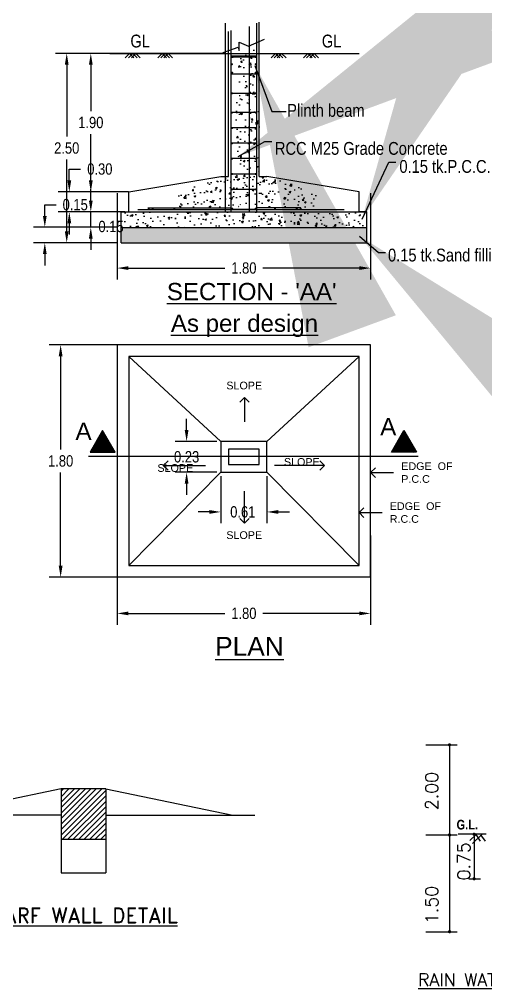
# Model space of a CAD drawing. Header units: metres. Extents: x 826 to 1433, y -826 to -586.
# Drawn here: x 1296.88 to 1304.3, y -790.12 to -774.71 of the extents above; entities that cross this region are included whole.
import ezdxf

# ---------------------------------------------------------------- set-up
doc = ezdxf.new("R2010")
doc.units = ezdxf.units.M
doc.styles.add('ar', font='arial.ttf')
doc.styles.add('R1', font='swisscb.ttf')
doc.styles.add('ROMAND', font='ROMAND.SHX')
doc.styles.get("Standard").update_dxf_attribs({"font": 'swissck.ttf'})
doc.dimstyles.new('mohan', dxfattribs={"dimtxt": 9, "dimasz": 4.5, "dimexe": 4.5, "dimexo": 9, "dimgap": 0.0625, "dimtad": 0, "dimdec": 4, "dimzin": 0, "dimdsep": 46, "dimlunit": 4, "dimtxsty": 'Standard', "dimblk": 'ARCHTICK', "dimcen": 0.09, "dimclrd": 9, "dimclre": 9, "dimclrt": 7, "dimadec": 0, "dimazin": 0, "dimtfac": 1, "dimtdec": 4, "dimtix": 1, "dimtofl": 0, "dimtmove": 2, "dimatfit": 0, "dimfxl": 0, "dimtolj": 1, "dimtzin": 0, "dimlwd": -1, "dimarcsym": 0})
doc.dimstyles.get("Standard").update_dxf_attribs({"dimtxt": 0.18, "dimasz": 0.18, "dimexe": 0.18, "dimexo": 0.0625, "dimgap": 0.09, "dimtad": 0, "dimtih": 1, "dimtoh": 1, "dimdec": 4, "dimzin": 0, "dimdsep": 46, "dimtxsty": 'Standard', "dimcen": 0.09, "dimadec": 0, "dimazin": 0, "dimtfac": 1, "dimtdec": 4, "dimtofl": 0, "dimtmove": 0, "dimatfit": 3, "dimfxl": 0, "dimtolj": 1, "dimtzin": 0, "dimarcsym": 0})

# ---------------------------------------------------------------- blocks, each defined once
blk = doc.blocks.new('_ArchTick')
at = {"color": 0, "lineweight": 0, "const_width": 0.15}
blk.add_lwpolyline([(-0.5, -0.5), (0.5, 0.5)], dxfattribs=at)
blk = doc.blocks.new('6')
at = {"linetype": 'ByBlock', "lineweight": -2}
for p, q in [((0, 0), (-1.5, 0)), ((0, 0), (-0.75, 0.75)), ((-0.75, -0.75), (0, 0))]:
    blk.add_line(p, q, dxfattribs=at)
blk = doc.blocks.new('*D319')
at = {"color": 0, "lineweight": -2}
for p, q in [((1298.432, -782.779), (1298.432, -784.338)), ((1302.465, -782.922), (1302.465, -784.338)), ((1298.612, -784.158), (1300.147, -784.158)), ((1302.285, -784.158), (1300.751, -784.158))]:
    blk.add_line(p, q, dxfattribs=at)
at = {"color": 0}
for points in [[(1298.612, -784.128), (1298.612, -784.188), (1298.432, -784.158)], [(1302.285, -784.128), (1302.285, -784.188), (1302.465, -784.158)]]:
    blk.add_solid(points, dxfattribs=at)
at = {"layer": 'DEFPOINTS', "color": 0}
for p in [(1298.432, -782.717), (1302.465, -782.86), (1302.465, -784.158)]:
    blk.add_point(p, dxfattribs=at)
at = {"color": 0, "insert": (1300.449, -784.158), "char_height": 0.18, "attachment_point": 5}
blk.add_mtext('\\A1;1.80', dxfattribs=at)
blk = doc.blocks.new('*D320')
at = {"color": 0, "lineweight": -2}
for p, q in [((1298.953, -779.889), (1297.353, -779.889)), ((1297.533, -780.069), (1297.533, -781.553)), ((1297.533, -783.401), (1297.533, -781.917)), ((1298.921, -783.581), (1297.353, -783.581))]:
    blk.add_line(p, q, dxfattribs=at)
at = {"color": 0}
for points in [[(1297.503, -780.069), (1297.563, -780.069), (1297.533, -779.889)], [(1297.503, -783.401), (1297.563, -783.401), (1297.533, -783.581)]]:
    blk.add_solid(points, dxfattribs=at)
at = {"layer": 'DEFPOINTS', "color": 0}
for p in [(1297.533, -779.889), (1299.015, -779.889), (1298.984, -783.581)]:
    blk.add_point(p, dxfattribs=at)
at = {"color": 0, "insert": (1297.533, -781.735), "char_height": 0.18, "attachment_point": 5}
blk.add_mtext('\\A1;1.80', dxfattribs=at)
blk = doc.blocks.new('*D326')
at = {"color": 0, "lineweight": -2}
for p, q in [((1300.082, -781.977), (1300.082, -782.725)), ((1300.816, -781.977), (1300.816, -782.725)), ((1299.902, -782.545), (1299.722, -782.545)), ((1300.996, -782.545), (1301.176, -782.545))]:
    blk.add_line(p, q, dxfattribs=at)
at = {"color": 0}
for points in [[(1299.902, -782.515), (1299.902, -782.575), (1300.082, -782.545)], [(1300.996, -782.515), (1300.996, -782.575), (1300.816, -782.545)]]:
    blk.add_solid(points, dxfattribs=at)
at = {"layer": 'DEFPOINTS', "color": 0}
for p in [(1300.082, -781.915), (1300.816, -781.915), (1300.816, -782.545)]:
    blk.add_point(p, dxfattribs=at)
at = {"color": 0, "insert": (1300.432, -782.545), "char_height": 0.18, "attachment_point": 5}
blk.add_mtext('\\A1;0.61', dxfattribs=at)
blk = doc.blocks.new('*D327')
at = {"color": 0, "lineweight": -2}
for p, q in [((1299.538, -781.243), (1299.538, -781.063)), ((1300.02, -781.423), (1299.358, -781.423)), ((1300.02, -781.915), (1299.358, -781.915)), ((1299.538, -782.095), (1299.538, -782.275))]:
    blk.add_line(p, q, dxfattribs=at)
at = {"color": 0}
for points in [[(1299.508, -781.243), (1299.568, -781.243), (1299.538, -781.423)], [(1299.508, -782.095), (1299.568, -782.095), (1299.538, -781.915)]]:
    blk.add_solid(points, dxfattribs=at)
at = {"layer": 'DEFPOINTS', "color": 0}
for p in [(1299.538, -781.423), (1300.082, -781.423), (1300.082, -781.915)]:
    blk.add_point(p, dxfattribs=at)
at = {"color": 0, "insert": (1299.538, -781.669), "char_height": 0.18, "attachment_point": 5}
blk.add_mtext('\\A1;0.23', dxfattribs=at)
blk = doc.blocks.new('*D321')
at = {"color": 0, "lineweight": -2}
for p, q in [((1298.432, -777.478), (1298.432, -778.848)), ((1302.465, -777.478), (1302.465, -778.848)), ((1298.612, -778.668), (1300.147, -778.668)), ((1302.285, -778.668), (1300.751, -778.668))]:
    blk.add_line(p, q, dxfattribs=at)
at = {"color": 0}
for points in [[(1298.612, -778.638), (1298.612, -778.698), (1298.432, -778.668)], [(1302.285, -778.638), (1302.285, -778.698), (1302.465, -778.668)]]:
    blk.add_solid(points, dxfattribs=at)
at = {"layer": 'DEFPOINTS', "color": 0}
for p in [(1298.432, -777.416), (1302.465, -777.416), (1302.465, -778.668)]:
    blk.add_point(p, dxfattribs=at)
at = {"color": 0, "insert": (1300.449, -778.668), "char_height": 0.18, "attachment_point": 5}
blk.add_mtext('\\A1;1.80', dxfattribs=at)
blk = doc.blocks.new('*D328')
at = {"color": 0, "lineweight": -2}
for p, q in [((1297.281, -777.84), (1297.281, -777.66)), ((1297.281, -777.66), (1297.461, -777.66)), ((1298.432, -778.02), (1297.101, -778.02)), ((1298.432, -778.265), (1297.101, -778.265)), ((1297.281, -778.445), (1297.281, -778.625))]:
    blk.add_line(p, q, dxfattribs=at)
at = {"color": 0}
for points in [[(1297.251, -777.84), (1297.311, -777.84), (1297.281, -778.02)], [(1297.251, -778.445), (1297.311, -778.445), (1297.281, -778.265)]]:
    blk.add_solid(points, dxfattribs=at)
at = {"layer": 'DEFPOINTS', "color": 0}
for p in [(1297.281, -778.02), (1298.494, -778.02), (1298.494, -778.265)]:
    blk.add_point(p, dxfattribs=at)
at = {"color": 0, "insert": (1297.765, -777.66), "char_height": 0.18, "attachment_point": 5}
blk.add_mtext('\\A1;0.15', dxfattribs=at)
blk = doc.blocks.new('*D329')
at = {"color": 0, "lineweight": -2}
for p, q in [((1298.013, -777.596), (1298.013, -777.416)), ((1298.432, -777.776), (1297.833, -777.776)), ((1298.013, -778.02), (1298.013, -777.776)), ((1298.432, -778.02), (1297.833, -778.02)), ((1298.013, -778.2), (1298.013, -778.38))]:
    blk.add_line(p, q, dxfattribs=at)
at = {"color": 0}
for points in [[(1297.983, -777.596), (1298.043, -777.596), (1298.013, -777.776)], [(1297.983, -778.2), (1298.043, -778.2), (1298.013, -778.02)]]:
    blk.add_solid(points, dxfattribs=at)
at = {"layer": 'DEFPOINTS', "color": 0}
for p in [(1298.013, -777.776), (1298.494, -777.776), (1298.494, -778.02)]:
    blk.add_point(p, dxfattribs=at)
at = {"color": 0, "insert": (1298.335, -778.008), "char_height": 0.18, "attachment_point": 5}
blk.add_mtext('\\A1;0.15', dxfattribs=at)
blk = doc.blocks.new('*D330')
at = {"color": 0, "lineweight": -2}
for p, q in [((1297.671, -777.274), (1297.671, -777.094)), ((1297.671, -777.094), (1297.851, -777.094)), ((1298.554, -777.454), (1297.491, -777.454)), ((1298.554, -777.776), (1297.491, -777.776)), ((1297.671, -777.956), (1297.671, -778.136))]:
    blk.add_line(p, q, dxfattribs=at)
at = {"color": 0}
for points in [[(1297.641, -777.274), (1297.701, -777.274), (1297.671, -777.454)], [(1297.641, -777.956), (1297.701, -777.956), (1297.671, -777.776)]]:
    blk.add_solid(points, dxfattribs=at)
at = {"layer": 'DEFPOINTS', "color": 0}
for p in [(1297.671, -777.454), (1298.616, -777.454), (1298.616, -777.776)]:
    blk.add_point(p, dxfattribs=at)
at = {"color": 0, "insert": (1298.157, -777.094), "char_height": 0.18, "attachment_point": 5}
blk.add_mtext('\\A1;0.30', dxfattribs=at)
blk = doc.blocks.new('*D322')
at = {"color": 0, "lineweight": -2}
for p, q in [((1298.626, -775.255), (1297.833, -775.255)), ((1298.013, -775.435), (1298.013, -776.172)), ((1298.013, -777.274), (1298.013, -776.537)), ((1298.612, -777.454), (1297.833, -777.454))]:
    blk.add_line(p, q, dxfattribs=at)
at = {"color": 0}
for points in [[(1297.983, -775.435), (1298.043, -775.435), (1298.013, -775.255)], [(1297.983, -777.274), (1298.043, -777.274), (1298.013, -777.454)]]:
    blk.add_solid(points, dxfattribs=at)
at = {"layer": 'DEFPOINTS', "color": 0}
for p in [(1298.013, -775.255), (1298.689, -775.255), (1298.674, -777.454)]:
    blk.add_point(p, dxfattribs=at)
at = {"color": 0, "insert": (1298.013, -776.354), "char_height": 0.18, "attachment_point": 5}
blk.add_mtext('\\A1;1.90', dxfattribs=at)
blk = doc.blocks.new('*D323')
at = {"color": 0, "lineweight": -2}
for p, q in [((1300.143, -775.255), (1297.45, -775.255)), ((1297.63, -775.435), (1297.63, -776.577)), ((1297.63, -778.085), (1297.63, -776.942)), ((1298.432, -778.265), (1297.45, -778.265))]:
    blk.add_line(p, q, dxfattribs=at)
at = {"color": 0}
for points in [[(1297.6, -775.435), (1297.66, -775.435), (1297.63, -775.255)], [(1297.6, -778.085), (1297.66, -778.085), (1297.63, -778.265)]]:
    blk.add_solid(points, dxfattribs=at)
at = {"layer": 'DEFPOINTS', "color": 0}
for p in [(1297.63, -775.255), (1300.205, -775.255), (1298.494, -778.265)]:
    blk.add_point(p, dxfattribs=at)
at = {"color": 0, "insert": (1297.63, -776.76), "char_height": 0.18, "attachment_point": 5}
blk.add_mtext('\\A1;2.50', dxfattribs=at)

msp = doc.modelspace()

# ---------------------------------------------------------------- hatches: boundary and pattern name
h = msp.add_hatch()
h.set_pattern_fill('AR-CONC', scale=0.040737, style=0)
h.set_pattern_definition([(50, (661.67448, -278.46019), (0.29218684, -0.025563036), [0.03055239, -0.33607629]), (355, (661.67448, -278.4602), (-0.05652246, 0.3064169), [0.02444191, -0.26886103]), (100.4514, (661.69883, -278.46232), (0.23566459, 0.28085368), [0.02596554, -0.2856209]), (46.1842, (661.67448, -278.3787), (0.43475686, -0.06742669), [0.04582859, -0.50411444]), (96.6356, (661.7107, -278.38433), (0.38074906, 0.39682172), [0.0389483, -0.42843128]), (351.1842, (661.6745, -278.3787), (0.38074875, 0.39682202), [0.03666287, -0.40329155]), (21, (661.71521, -278.39908), (0.24315916, -0.164012925), [0.03055239, -0.33607629]), (326, (661.7152, -278.39908), (0.0991182, 0.29540089), [0.02444191, -0.26886103]), (71.4514, (661.73548, -278.41275), (0.34227746, 0.1313877), [0.02596554, -0.2856209]), (37.5, (661.67448, -278.46019), (0.004953502, 0.135609371), [0, -0.26560211, 0, -0.272934684, 0, -0.269879445]), (7.5, (661.67448, -278.46019), (0.107165375, 0.160669606), [0, -0.155613506, 0, -0.259491632, 0, -0.102859713]), (327.5, (661.58364, -278.46019), (0.217460683, -0.00918807), [0, -0.1018413, 0, -0.317744856, 0, -0.421622982]), (317.5, (661.5429, -278.46019), (0.23756975, 0.040779286), [0, -0.13239369, 0, -0.211015174, 0, -0.29941342])])
h.paths.add_polyline_path([(1300.36795, -776.0285), (1300.32721, -776.0285), (1300.32721, -777.20986), (1300.205, -777.20986), (1299.41064, -777.45427), (1299.41064, -777.69869), (1300.36795, -777.69869)])
h.paths.add_polyline_path([(1300.02446, -777.64463, -1), (1300.00813, -777.64463, -1)], flags=16)
h.paths.add_polyline_path([(1299.67649, -777.64538, -1), (1299.66017, -777.64538, -1)], flags=16)
h.paths.add_polyline_path([(1299.61292, -777.64538, -1), (1299.59659, -777.64538, -1)], flags=16)
h.paths.add_polyline_path([(1300.36795, -777.41705), (1300.37541, -777.41705, -1), (1300.39173, -777.41705), (1300.62932, -777.41705, -1), (1300.64564, -777.41705), (1300.6531, -777.41705), (1300.6531, -777.17263), (1300.64564, -777.17263, -1), (1300.62932, -777.17263), (1300.39173, -777.17263, -1), (1300.37541, -777.17263), (1300.36795, -777.17263)])
h.paths.add_polyline_path([(1300.6531, -777.69869), (1301.61041, -777.69869), (1301.61041, -777.45427), (1300.81605, -777.20986), (1300.69384, -777.20986), (1300.69384, -776.0285), (1300.6531, -776.0285)])
h.paths.add_polyline_path([(1301.01292, -777.64463, -1), (1300.99659, -777.64463, -1)], flags=16)
h.paths.add_polyline_path([(1301.36088, -777.64538, -1), (1301.34456, -777.64538, -1)], flags=16)
h.paths.add_polyline_path([(1301.42446, -777.64538, -1), (1301.40813, -777.64538, -1)], flags=16)
h.paths.add_polyline_path([(1300.6531, -777.66147), (1300.6531, -777.41705), (1300.64564, -777.41705, -1), (1300.62932, -777.41705), (1300.39173, -777.41705, -1), (1300.37541, -777.41705), (1300.36795, -777.41705), (1300.36795, -777.66147)])
h.paths.add_polyline_path([(1300.39173, -776.92821, -1), (1300.37541, -776.92821), (1300.36795, -776.92821), (1300.36795, -777.17263), (1300.37541, -777.17263, -1), (1300.39173, -777.17263), (1300.62932, -777.17263, -1), (1300.64564, -777.17263), (1300.6531, -777.17263), (1300.6531, -776.92821), (1300.64564, -776.92821, -1), (1300.62932, -776.92821)])
h.paths.add_polyline_path([(1300.39173, -776.68379, -1), (1300.37541, -776.68379), (1300.36795, -776.68379), (1300.36795, -776.92821), (1300.37541, -776.92821, -1), (1300.39173, -776.92821), (1300.62932, -776.92821, -1), (1300.64564, -776.92821), (1300.6531, -776.92821), (1300.6531, -776.68379), (1300.64564, -776.68379, -1), (1300.62932, -776.68379)])
h.paths.add_polyline_path([(1300.39173, -776.43937, -1), (1300.37541, -776.43937), (1300.36795, -776.43937), (1300.36795, -776.68379), (1300.37541, -776.68379, -1), (1300.39173, -776.68379), (1300.62932, -776.68379, -1), (1300.64564, -776.68379), (1300.6531, -776.68379), (1300.6531, -776.43937), (1300.64564, -776.43937, -1), (1300.62932, -776.43937)])
h.paths.add_polyline_path([(1300.62932, -776.43937, -1), (1300.64564, -776.43937), (1300.6531, -776.43937), (1300.6531, -776.19495), (1300.64564, -776.19495, -1), (1300.62932, -776.19495), (1300.39173, -776.19495, -1), (1300.37541, -776.19495), (1300.36795, -776.19495), (1300.36795, -776.43937), (1300.37541, -776.43937, -1), (1300.39173, -776.43937)])
h.paths.add_polyline_path([(1300.36795, -776.0285), (1300.36795, -776.19495), (1300.37541, -776.19495, -1), (1300.39173, -776.19495), (1300.62932, -776.19495, -1), (1300.64564, -776.19495), (1300.6531, -776.19495), (1300.6531, -776.0285)])
h.paths.add_polyline_path([(1300.6531, -775.98776), (1300.6531, -775.7026), (1300.36795, -775.7026), (1300.36795, -775.98776)])
h.paths.add_polyline_path([(1300.39347, -775.96901, -1), (1300.37715, -775.96901, -1)], flags=16)
h.paths.add_polyline_path([(1300.6439, -775.96901, -1), (1300.62758, -775.96901, -1)], flags=16)
h.paths.add_polyline_path([(1300.37671, -775.72055, -1), (1300.39303, -775.72055, -1)], flags=16)
h.paths.add_polyline_path([(1300.62802, -775.72055, -1), (1300.64434, -775.72055, -1)], flags=16)
h.paths.add_polyline_path([(1300.6531, -775.66187), (1300.6531, -775.41829), (1300.64564, -775.41829, -1), (1300.62932, -775.41829), (1300.39173, -775.41829, -1), (1300.37541, -775.41829), (1300.36795, -775.41829), (1300.36795, -775.66187)])
h.paths.add_polyline_path([(1300.49182, -775.3127), (1300.47144, -775.25877), (1300.36795, -775.29788), (1300.36795, -775.41829), (1300.37541, -775.41829, -1), (1300.39173, -775.41829), (1300.62932, -775.41829, -1), (1300.64564, -775.41829), (1300.6531, -775.41829), (1300.6531, -775.18329), (1300.5141, -775.24265), (1300.49182, -775.17887)])
h.paths.add_polyline_path([(1300.11183, -776.95494), (1300.42038, -776.95494), (1300.42038, -777.23308), (1300.11183, -777.23308)], flags=9)
h = msp.add_hatch()
h.set_pattern_fill('AR-CONC', scale=0.040737, style=0)
h.set_pattern_definition([(50, (1299.22732, -782.2882), (0.292187, -0.025563), [0.030552, -0.336076]), (355, (1299.22732, -782.2882), (-0.056522, 0.306417), [0.024442, -0.268861]), (100.4514, (1299.25167, -782.29034), (0.235665, 0.280854), [0.025966, -0.285621]), (46.184, (1299.22732, -782.20673), (0.434757, -0.067427), [0.04583, -0.504114]), (96.636, (1299.26355, -782.21235), (0.38075, 0.396822), [0.038948, -0.42843]), (351.184, (1299.22732, -782.20673), (0.38075, 0.396822), [0.036663, -0.40329]), (21, (1299.26806, -782.2271), (0.243159, -0.164013), [0.030552, -0.336076]), (326, (1299.26806, -782.2271), (0.099118, 0.295401), [0.024442, -0.268861]), (71.4514, (1299.28832, -782.24077), (0.342277, 0.131388), [0.025966, -0.285621]), (37.5, (1299.22732, -782.28821), (0.0049535, 0.1356094), [0, -0.265602, 0, -0.2729347, 0, -0.2698794]), (7.5, (1299.22732, -782.28821), (0.1071654, 0.1606696), [0, -0.1556135, 0, -0.2594916, 0, -0.1028597]), (327.5, (1299.13648, -782.28821), (0.2174607, -0.009188), [0, -0.1018413, 0, -0.317745, 0, -0.421623]), (317.5, (1299.09575, -782.2882), (0.23757, 0.040779), [0, -0.132394, 0, -0.211015, 0, -0.2994134])])
h.paths.add_polyline_path([(1298.49407, -777.7758), (1298.49407, -778.02022), (1302.40477, -778.02022), (1302.40477, -777.7758), (1302.28256, -777.7758)])
at = {"ltscale": 7}
h = msp.add_hatch(dxfattribs=at)
h.set_pattern_fill('AR-SAND', scale=0.040737, style=0)
h.set_pattern_definition([(37.5, (1299.227324, -782.36968), (-0.0025661, 0.0784921), [0, -0.0619195, 0, -0.0692521, 0, -0.06619685]), (7.5, (1299.22732, -782.36968), (0.0720945, 0.1149644), [0, -0.03340395, 0, -0.055809, 0, -0.0213867]), (327.5, (1299.17722, -782.36968), (0.1268593, 0.0002305), [0, -0.02036826, 0, -0.0733257, 0, -0.0957308]), (317.5, (1299.17722, -782.36968), (0.1224591, 0.0357534), [0, -0.0101841, 0, -0.0480691, 0, -0.0549943])])
h.paths.add_polyline_path([(1298.49407, -778.02022), (1298.49407, -778.26464), (1302.40477, -778.26464), (1302.40477, -778.02022)])
h = msp.add_hatch()
h.set_pattern_fill('ANSI31', scale=0.492252, style=0)
h.set_pattern_definition([(45, (157.03946, -973.328315), (-0.043509341, 0.043509341), [])])
h.paths.add_polyline_path([(1298.25153, -787.74992), (1298.25153, -786.94928), (1297.54269, -786.94928), (1297.54269, -787.74992)])

# ---------------------------------------------------------------- linework, layer by layer
at = {"color": 7, "linetype": 'ByBlock', "ltscale": 7}
for p, q in [((1300.69384, -777.20986), (1300.69384, -774.75853)), ((1300.1545, -777.7758), (1300.1545, -774.77447)), ((1300.205, -777.20986), (1300.205, -774.90591)), ((1300.24574, -775.62113), (1300.24574, -774.89052)), ((1300.53778, -777.7758), (1300.53778, -774.82517)), ((1300.6531, -775.62113), (1300.6531, -774.77593)), ((1298.31412, -775.2545), (1302.28256, -775.2545)), ((1300.24574, -775.29524), (1300.6531, -775.29524)), ((1300.24574, -775.58039), (1300.6531, -775.58039)), ((1300.24574, -777.7758), (1300.24574, -775.62113)), ((1300.6531, -777.7758), (1300.6531, -775.62113)), ((1298.61628, -777.45427), (1300.08279, -777.20986)), ((1300.08279, -777.20986), (1300.205, -777.20986)), ((1300.69384, -777.20986), (1300.81605, -777.20986)), ((1302.28256, -777.45427), (1300.81605, -777.20986)), ((1298.61628, -777.7758), (1298.61628, -777.45427)), ((1302.28256, -777.7758), (1302.28256, -777.45427)), ((1298.49407, -777.7758), (1302.40477, -777.7758)), ((1298.49407, -778.26464), (1298.49407, -777.7758)), ((1298.49407, -777.7758), (1298.61628, -777.7758)), ((1302.40477, -777.7758), (1302.28256, -777.7758)), ((1302.40477, -778.26464), (1302.40477, -777.7758)), ((1298.49407, -778.02022), (1302.40477, -778.02022)), ((1298.49407, -778.26464), (1302.40477, -778.26464))]:
    msp.add_line(p, q, dxfattribs=at)
at = {"color": 7}
for p, q in [((1298.56128, -775.32406), (1298.63084, -775.2545)), ((1298.61047, -775.32406), (1298.68002, -775.2545)), ((1298.70039, -775.32406), (1298.63084, -775.2545)), ((1298.65965, -775.32406), (1298.72921, -775.2545)), ((1298.74958, -775.32406), (1298.68002, -775.2545)), ((1298.79876, -775.32406), (1298.72921, -775.2545)), ((1299.07785, -775.32406), (1299.14741, -775.2545)), ((1299.12704, -775.32406), (1299.19659, -775.2545)), ((1299.21696, -775.32406), (1299.14741, -775.2545)), ((1299.17622, -775.32406), (1299.24577, -775.2545)), ((1299.26615, -775.32406), (1299.19659, -775.2545)), ((1299.31533, -775.32406), (1299.24577, -775.2545)), ((1300.65997, -775.31318), (1300.2526, -775.31318)), ((1300.88237, -775.32406), (1300.95193, -775.2545)), ((1300.93155, -775.32406), (1301.00111, -775.2545)), ((1301.02148, -775.32406), (1300.95193, -775.2545)), ((1300.98074, -775.32406), (1301.05029, -775.2545)), ((1301.07066, -775.32406), (1301.00111, -775.2545)), ((1301.11985, -775.32406), (1301.05029, -775.2545)), ((1301.39894, -775.32406), (1301.46849, -775.2545)), ((1301.44812, -775.32406), (1301.51768, -775.2545)), ((1301.53805, -775.32406), (1301.46849, -775.2545)), ((1301.4973, -775.32406), (1301.56686, -775.2545)), ((1301.58723, -775.32406), (1301.51768, -775.2545)), ((1301.63642, -775.32406), (1301.56686, -775.2545)), ((1300.6531, -775.89032), (1300.24574, -775.89032)), ((1300.6531, -776.19495), (1300.24574, -776.19495)), ((1300.6531, -776.43937), (1300.24574, -776.43937)), ((1300.6531, -776.68379), (1300.24574, -776.68379)), ((1300.6531, -776.92821), (1300.24574, -776.92821)), ((1300.6531, -777.17263), (1300.24574, -777.17263)), ((1300.6531, -777.17263), (1300.24574, -777.17263)), ((1300.6531, -777.41705), (1300.24574, -777.41705)), ((1298.76327, -777.73858), (1302.04599, -777.73858)), ((1298.92078, -777.7103), (1300.205, -777.7103)), ((1298.92078, -777.7103), (1300.24574, -777.7103)), ((1298.92722, -777.73858), (1302.02756, -777.73858)), ((1300.6531, -777.73858), (1300.24574, -777.73858)), ((1301.35519, -777.7103), (1300.6531, -777.7103)), ((1301.35519, -777.7103), (1300.7742, -777.7103)), ((1302.46537, -779.88854), (1298.43246, -779.88854)), ((1298.43246, -779.88854), (1298.43246, -783.58129)), ((1302.46537, -783.58129), (1302.46537, -779.88854)), ((1302.28206, -780.07185), (1298.61577, -780.07185)), ((1298.61577, -780.07185), (1298.61577, -783.39798)), ((1298.61577, -780.07185), (1300.08229, -781.42311)), ((1300.81554, -781.42311), (1302.28206, -780.07185)), ((1302.28206, -783.39798), (1302.28206, -780.07185)), ((1300.81554, -781.42311), (1300.08229, -781.42311)), ((1300.08229, -781.42311), (1300.08229, -781.91474)), ((1300.69333, -781.54532), (1300.2045, -781.54532)), ((1300.2045, -781.54532), (1300.2045, -781.79253)), ((1300.69333, -781.79253), (1300.69333, -781.54532)), ((1300.81554, -781.91474), (1300.81554, -781.42311)), ((1300.2045, -781.79253), (1300.69333, -781.79253)), ((1300.08229, -781.91474), (1298.61577, -783.39798)), ((1300.08229, -781.91474), (1300.81554, -781.91474)), ((1300.81554, -781.91474), (1302.28206, -783.39798)), ((1298.61577, -783.39798), (1302.28206, -783.39798)), ((1302.46537, -783.58129), (1298.43246, -783.58129)), ((1303.34673, -786.24813), (1303.84469, -786.24813)), ((1303.72204, -786.24813), (1303.72204, -789.21844)), ((1297.54269, -786.94928), (1295.52205, -787.36634)), ((1297.54269, -786.94928), (1297.54269, -788.28156)), ((1298.25153, -786.94928), (1297.54269, -786.94928)), ((1298.25153, -786.94928), (1298.25153, -788.28156)), ((1298.25153, -786.94928), (1300.27218, -787.36634)), ((1297.54269, -787.36634), (1295.19963, -787.36634)), ((1298.25153, -787.36634), (1300.62243, -787.36634)), ((1303.34673, -787.67997), (1303.84469, -787.67997)), ((1304.30584, -787.6699), (1303.85969, -787.6699)), ((1304.14773, -787.67561), (1304.0453, -787.771)), ((1304.23638, -787.67561), (1304.08647, -787.81521)), ((1304.11304, -787.6699), (1304.11304, -788.37635)), ((1304.13883, -787.67561), (1304.20894, -787.7781)), ((1304.21735, -787.67842), (1304.28746, -787.78091)), ((1297.54269, -787.74992), (1298.25153, -787.74992)), ((1297.54269, -788.28156), (1298.25153, -788.28156)), ((1304.0273, -788.37635), (1304.21305, -788.37635)), ((1303.34673, -789.21844), (1303.84469, -789.21844))]:
    msp.add_line(p, q, dxfattribs=at)
at = {"color": 7, "ltscale": 0.1}
for p, q in [((1298.20035, -781.25158), (1298.00133, -781.59629)), ((1298.00544, -781.59629), (1298.25518, -781.34655)), ((1298.02523, -781.55489), (1298.24727, -781.33286)), ((1298.02704, -781.59629), (1298.26308, -781.36025)), ((1298.04865, -781.59629), (1298.27099, -781.37394)), ((1298.05474, -781.50378), (1298.23936, -781.31916)), ((1298.07025, -781.59629), (1298.2789, -781.38764)), ((1298.08425, -781.45266), (1298.23145, -781.30546)), ((1298.11376, -781.40155), (1298.22355, -781.29177)), ((1298.14328, -781.35043), (1298.21564, -781.27807)), ((1298.17279, -781.29932), (1298.20773, -781.26437)), ((1298.39846, -781.59629), (1298.20035, -781.25158)), ((1302.7974, -781.59629), (1302.99642, -781.25158)), ((1302.80428, -781.59629), (1303.05226, -781.34831)), ((1302.81752, -781.56144), (1303.04435, -781.33461)), ((1302.82588, -781.59629), (1303.06017, -781.362)), ((1302.84703, -781.51033), (1303.03645, -781.32091)), ((1302.84749, -781.59629), (1303.06808, -781.3757)), ((1302.86909, -781.59629), (1303.07599, -781.38939)), ((1302.87654, -781.45921), (1303.02854, -781.30722)), ((1302.90606, -781.4081), (1303.02063, -781.29352)), ((1302.93557, -781.35698), (1303.01272, -781.27982)), ((1302.96508, -781.30587), (1303.00482, -781.26613)), ((1302.99459, -781.25475), (1302.99691, -781.25243)), ((1302.99642, -781.25158), (1303.19544, -781.59629)), ((1298.09185, -781.59629), (1298.28681, -781.40134)), ((1298.11346, -781.59629), (1298.29471, -781.41503)), ((1298.13506, -781.59629), (1298.30262, -781.42873)), ((1298.15667, -781.59629), (1298.31053, -781.44243)), ((1298.17827, -781.59629), (1298.31844, -781.45612)), ((1298.19987, -781.59629), (1298.32634, -781.46982)), ((1298.22148, -781.59629), (1298.33425, -781.48351)), ((1298.24308, -781.59629), (1298.34216, -781.49721)), ((1298.26468, -781.59629), (1298.35007, -781.51091)), ((1298.28629, -781.59629), (1298.35797, -781.5246)), ((1298.30789, -781.59629), (1298.36588, -781.5383)), ((1298.3295, -781.59629), (1298.37379, -781.552)), ((1302.89069, -781.59629), (1303.08389, -781.40309)), ((1302.9123, -781.59629), (1303.0918, -781.41679)), ((1302.9339, -781.59629), (1303.09971, -781.43048)), ((1302.95551, -781.59629), (1303.10762, -781.44418)), ((1302.97711, -781.59629), (1303.11552, -781.45788)), ((1302.99871, -781.59629), (1303.12343, -781.47157)), ((1303.02032, -781.59629), (1303.13134, -781.48527)), ((1303.04192, -781.59629), (1303.13925, -781.49897)), ((1303.06353, -781.59629), (1303.14715, -781.51266)), ((1303.08513, -781.59629), (1303.15506, -781.52636)), ((1303.10673, -781.59629), (1303.16297, -781.54005)), ((1303.12342, -781.59629), (1303.16908, -781.55063)), ((1298.00133, -781.59629), (1298.39846, -781.59629)), ((1298.3511, -781.59629), (1298.3817, -781.56569)), ((1298.3727, -781.59629), (1298.3896, -781.57939)), ((1298.39431, -781.59629), (1298.39751, -781.59308)), ((1303.19544, -781.59629), (1302.7974, -781.59629)), ((1303.14743, -781.59629), (1303.17786, -781.56585)), ((1303.17143, -781.59629), (1303.18665, -781.58107))]:
    msp.add_line(p, q, dxfattribs=at)
at = {"color": 7, "ltscale": 2}
msp.add_line((1297.97489, -781.65739), (1303.22188, -781.65739), dxfattribs=at)
at = {"color": 7, "linetype": 'ByBlock', "ltscale": 7}
msp.add_lwpolyline([(1300.12202, -775.24212), (1300.35609, -775.15367), (1300.37647, -775.20759), (1300.37647, -775.07376), (1300.52097, -775.13754), (1300.77673, -775.02833)], dxfattribs=at)
at = {"color": 7}
for points, const_width in [([(1300.27082, -775.31318, -1), (1300.2545, -775.31318, -1)], 0.01633), ([(1300.27639, -775.31318, -1), (1300.26006, -775.31318, -1)], 0.01633), ([(1300.62802, -775.31318, 1), (1300.64434, -775.31318, 1)], 0.01633), ([(1300.63618, -775.31318, 1), (1300.65251, -775.31318, 1)], 0.01633), ([(1300.26875, -775.4264, -1), (1300.25242, -775.4264, -1)], 0.01633), ([(1300.63009, -775.4264, 1), (1300.64642, -775.4264, 1)], 0.01633), ([(1300.27126, -775.56165, -1), (1300.25494, -775.56165, -1)], 0.01633), ([(1300.62758, -775.56165, 1), (1300.6439, -775.56165, 1)], 0.01633), ([(1300.26952, -775.89032, -1), (1300.2532, -775.89032, -1)], 0.01633), ([(1300.62932, -775.89032, 1), (1300.64564, -775.89032, 1)], 0.01633), ([(1300.26952, -776.19495, -1), (1300.2532, -776.19495, -1)], 0.01633), ([(1300.62932, -776.19495, 1), (1300.64564, -776.19495, 1)], 0.01633), ([(1300.26952, -776.43937, -1), (1300.2532, -776.43937, -1)], 0.01633), ([(1300.62932, -776.43937, 1), (1300.64564, -776.43937, 1)], 0.01633), ([(1300.26952, -776.68379, -1), (1300.2532, -776.68379, -1)], 0.01633), ([(1300.62932, -776.68379, 1), (1300.64564, -776.68379, 1)], 0.01633), ([(1300.26952, -776.92821, -1), (1300.2532, -776.92821, -1)], 0.01633), ([(1300.62932, -776.92821, 1), (1300.64564, -776.92821, 1)], 0.01633), ([(1300.26952, -777.17263, -1), (1300.2532, -777.17263, -1)], 0.01633), ([(1300.62932, -777.17263, 1), (1300.64564, -777.17263, 1)], 0.01633), ([(1300.26952, -777.41705, -1), (1300.2532, -777.41705, -1)], 0.01633), ([(1300.62932, -777.41705, 1), (1300.64564, -777.41705, 1)], 0.01633), ([(1298.94077, -777.72249, -1), (1298.92444, -777.72249, -1)], 0.01633), ([(1298.94077, -777.72249, -1), (1298.92444, -777.72249, -1)], 0.01633), ([(1299.00434, -777.72249, -1), (1298.98801, -777.72249, -1)], 0.01633), ([(1299.00434, -777.72249, -1), (1298.98801, -777.72249, -1)], 0.01633), ([(1299.35231, -777.72174, -1), (1299.33598, -777.72174, -1)], 0.01633), ([(1300.27105, -777.72226, -1), (1300.25472, -777.72226, -1)], 0.01633), ([(1300.62816, -777.7226, 1), (1300.64449, -777.7226, 1)], 0.01633), ([(1300.93549, -777.72174, 1), (1300.95181, -777.72174, 1)], 0.01633), ([(1301.28345, -777.72249, 1), (1301.29978, -777.72249, 1)], 0.01633), ([(1301.28345, -777.72249, 1), (1301.29978, -777.72249, 1)], 0.01633), ([(1301.34702, -777.72249, 1), (1301.36335, -777.72249, 1)], 0.01633), ([(1301.34702, -777.72249, 1), (1301.36335, -777.72249, 1)], 0.01633), ([(1303.70922, -786.24813, 1), (1303.73486, -786.24813, 1)], 0.02564), ([(1303.70922, -787.67997, 1), (1303.73486, -787.67997, 1)], 0.02564), ([(1304.10022, -787.6699, 1), (1304.12586, -787.6699, 1)], 0.02564), ([(1304.10022, -788.37635, 1), (1304.12586, -788.37635, 1)], 0.02564), ([(1303.70922, -789.21844, 1), (1303.73486, -789.21844, 1)], 0.02564)]:
    msp.add_lwpolyline(points, format="xyb", close=True, dxfattribs=dict(at, const_width=const_width))
for points in [[(1300.45901, -780.82529), (1300.45901, -781.11447)], [(1299.26788, -781.80687), (1299.83787, -781.80687)], [(1301.62995, -781.80687), (1300.93775, -781.80687)], [(1302.56721, -781.9191), (1302.832, -781.9191)], [(1300.45901, -782.62308), (1300.45901, -782.21643)], [(1302.3839, -782.55465), (1302.64869, -782.55465)]]:
    msp.add_lwpolyline(points, dxfattribs=at)

# ---------------------------------------------------------------- block references
at = {"color": 7, "xscale": 0.1018413000001601, "yscale": 0.1018413000001601, "zscale": 0.1018413000001601}
for p, rotation in [((1300.45901, -780.72345), 90), ((1299.16604, -781.80687), 180), ((1302.46537, -781.9191), 180), ((1300.45901, -782.72492), 270), ((1302.28206, -782.55465), 180)]:
    msp.add_blockref('6', p, dxfattribs=dict(at, rotation=rotation))
msp.add_blockref('6', (1301.73179, -781.80687), dxfattribs=at)

# ---------------------------------------------------------------- texts
at = {"color": 7, "ltscale": 7}
for s, height, p in [('GL', 0.203683, (1298.64297, -775.16049)), ('GL', 0.203683, (1301.68961, -775.16049)), ('Plinth beam', 0.2036826, (1301.13795, -776.26321)), ('RCC M25 Grade Concrete', 0.2036826, (1300.94263, -776.86697)), ('0.15 tk.P.C.C. 1:5:10', 0.2036826, (1302.92441, -777.15385)), ('0.15 tk.Sand filling', 0.2036826, (1302.74253, -778.56309))]:
    msp.add_text(s, height=height, dxfattribs=at).set_placement(p)
at = {"color": 7}
for s, height, style, p in [("%%USECTION - 'AA'", 0.2742841, 'ar', (1299.22316, -779.17828)), ('%%UAs per design', 0.2742841, 'ar', (1299.28758, -779.68167)), ('SLOPE', 0.12221, 'ar', (1300.17005, -780.59618)), ('A', 0.27497, 'ar', (1302.61879, -781.32681)), ('A', 0.27497, 'ar', (1297.7691, -781.39878)), ('SLOPE', 0.12221, 'ar', (1301.0864, -781.81153)), ('SLOPE', 0.12221, 'ar', (1299.07331, -781.90759)), ('EDGE  OF', 0.12221, 'ar', (1302.95421, -781.87836)), ('P.C.C', 0.12221, 'ar', (1302.95421, -782.08205)), ('EDGE  OF', 0.12221, 'ar', (1302.7709, -782.51391)), ('R.C.C', 0.12221, 'ar', (1302.7709, -782.71759)), ('SLOPE', 0.12221, 'ar', (1300.17005, -782.9744)), ('%%UPLAN', 0.299219, 'ar', (1299.99144, -784.83019)), ('G.L.', 0.153619, 'R1', (1303.83388, -787.59334)), ('%%UDWARF WALL DETAIL', 0.2358707, 'ROMAND', (1296.15909, -789.07671)), ('%%URAIN WATER COLLECTION TRENCH', 0.2018995, 'ROMAND', (1303.22041, -790.08291))]:
    msp.add_text(s, height=height, dxfattribs=dict(at, style=style)).set_placement(p)
at = {"color": 7, "style": 'ROMAND'}
for s, p in [('2.00', (1303.53905, -787.28538)), ('0.75', (1304.04992, -788.40175)), ('1.50', (1303.53905, -789.09548))]:
    msp.add_text(s, height=0.2019, rotation=90, dxfattribs=at).set_placement(p)

# ---------------------------------------------------------------- dimensions: what is measured, and where the dimension line sits
at = {"color": 7}
for base, p1, p2, text, picture, middle in [((1297.63007, -775.2545), (1298.49407, -778.26464), (1300.205, -775.2545), '2.50', '*D323', (1297.63007, -776.75957)), ((1298.0134, -775.2545), (1298.67401, -777.45427), (1298.68858, -775.2545), '1.90', '*D322', (1298.0134, -776.35439)), ((1297.53281, -779.88854), (1298.9837, -783.58129), (1299.01547, -779.88854), '1.80', '*D320', (1297.53281, -781.73491)), ((1299.53786, -781.42311), (1300.08229, -781.91474), (1300.08229, -781.42311), '0.23', '*D327', (1299.53786, -781.66893))]:
    dim = msp.add_linear_dim(base=base, p1=p1, p2=p2, angle=90, text=text, dimstyle='Standard', dxfattribs=at)
    dim.commit()
    dim.dimension.update_dxf_attribs({"geometry": picture, "text_midpoint": middle})
for base, p1, p2, text, picture, middle in [((1297.67147, -777.45427), (1298.61628, -777.7758), (1298.61628, -777.45427), '0.30', '*D330', (1298.15659, -777.09427)), ((1297.28059, -778.02022), (1298.49407, -778.26464), (1298.49407, -778.02022), '0.15', '*D328', (1297.76484, -777.66022))]:
    dim = msp.add_linear_dim(base=base, p1=p1, p2=p2, angle=90, text=text, dimstyle='Standard', dxfattribs=at)
    dim.commit()
    dim.dimension.update_dxf_attribs({"geometry": picture, "text_midpoint": middle, "dimtype": 160})
dim = msp.add_linear_dim(base=(1298.0134, -777.7758), p1=(1298.49407, -778.02022), p2=(1298.49407, -777.7758), angle=90, text='0.15', dimstyle='Standard', override={"dimtmove": 1}, dxfattribs=at)
dim.commit()
dim.dimension.update_dxf_attribs({"geometry": '*D329', "text_midpoint": (1298.33461, -778.0084), "dimtype": 160})
for base, p1, p2, picture, middle in [((1302.46537, -778.66826), (1298.43246, -777.41553), (1302.46537, -777.41553), '*D321', (1300.44892, -778.66826)), ((1302.46537, -784.15778), (1298.43246, -782.71675), (1302.46537, -782.85953), '*D319', (1300.44892, -784.15778))]:
    dim = msp.add_linear_dim(base=base, p1=p1, p2=p2, text='1.80', dimstyle='Standard', dxfattribs=at)
    dim.commit()
    dim.dimension.update_dxf_attribs({"geometry": picture, "text_midpoint": middle})
dim = msp.add_linear_dim(base=(1300.81554, -782.54474), p1=(1300.08229, -781.91474), p2=(1300.81554, -781.91474), text='0.61', dimstyle='Standard', dxfattribs=at)
dim.commit()
dim.dimension.update_dxf_attribs({"geometry": '*D326', "text_midpoint": (1300.43198, -782.54474), "dimtype": 160})

# ---------------------------------------------------------------- leaders
for points in [[(1302.32964, -777.88882), (1302.75479, -776.98231), (1302.86855, -776.98231)], [(1300.35628, -776.89627), (1300.78029, -776.65512), (1300.89405, -776.65512)], [(1300.62333, -775.4487), (1300.89161, -776.17981), (1301.12347, -776.17981)], [(1302.2899, -778.16022), (1302.58987, -778.42143), (1302.70362, -778.42143)]]:
    msp.add_leader(points, dimstyle='mohan', override={"dimgap": 0.0625, "dimtad": 0, "dimfxl": 6}, dxfattribs=at)

doc.saveas('drawing.dxf')
